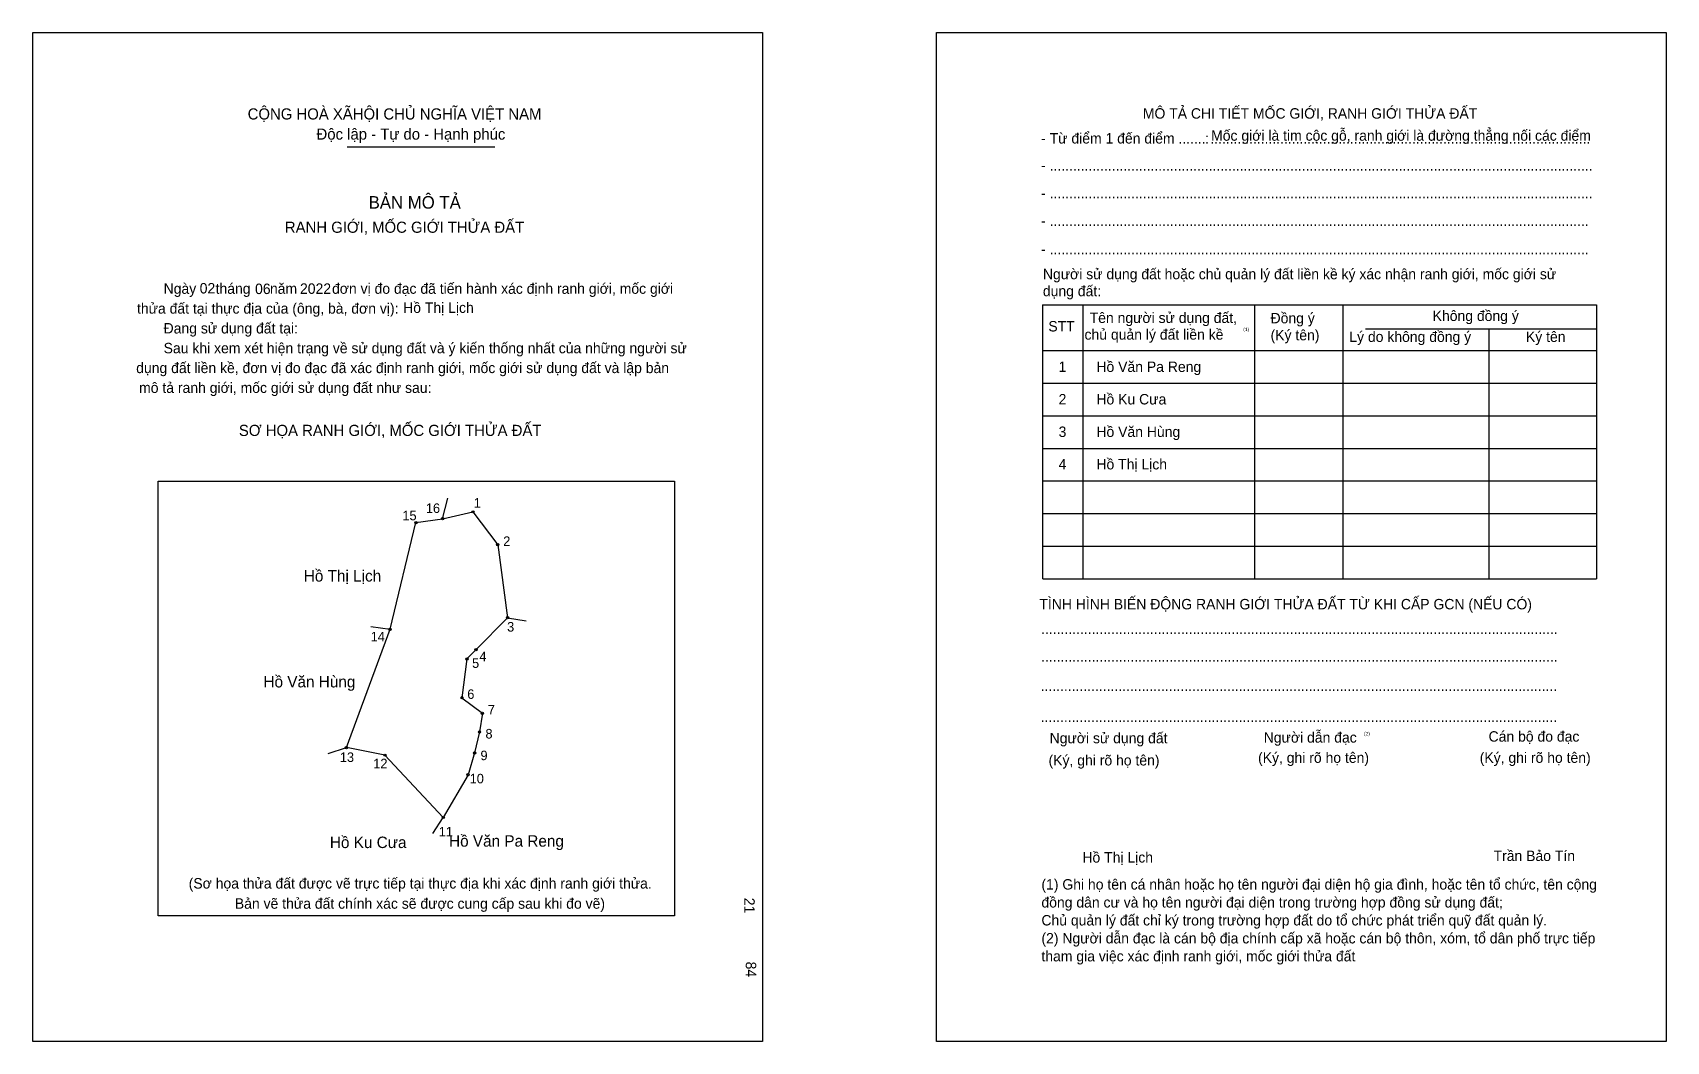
# Model space of a CAD drawing. Extents: x 546639 to 547262, y 1825928 to 1826313.
import ezdxf

# ---------------------------------------------------------------- set-up
doc = ezdxf.new("R2010")
doc.units = 0
for name, color, linetype in [('bmtKhungInTrang1', 7, 'Continuous'), ('bmtKhungInTrang2', 7, 'Continuous'), ('bmtNoiDung', 7, 'Continuous'), ('bmtTemplate', 7, 'Continuous'), ('CanhThua', 7, 'Continuous'), ('MocDinhThua', 7, 'Continuous'), ('RauThua', 7, 'Continuous'), ('SoHieuDinhThua', 7, 'Continuous'), ('TenChuLanCan', 7, 'Continuous')]:
    doc.layers.add(name, color=color, linetype=linetype)

msp = doc.modelspace()

# ---------------------------------------------------------------- linework, layer by layer
at = {"layer": 'bmtKhungInTrang1'}
msp.add_lwpolyline([(546639.26, 1826312.74), (546917.49, 1826312.74), (546917.49, 1825927.9), (546639.26, 1825927.9)], close=True, dxfattribs=at)
at = {"layer": 'bmtKhungInTrang2'}
msp.add_lwpolyline([(546983.84, 1826312.74), (547262.08, 1826312.74), (547262.08, 1825927.9), (546983.84, 1825927.9)], close=True, dxfattribs=at)
at = {"layer": 'bmtTemplate'}
for p, q in [((546759.16, 1826269.12), (546815.42, 1826269.12)), ((547039.66, 1826208.94), (547039.66, 1826104.32)), ((547105.11, 1826208.94), (547105.11, 1826104.32)), ((547138.78, 1826209.06), (547138.78, 1826104.32)), ((547235.44, 1826208.94), (547235.44, 1826104.32)), ((547147.33, 1826199.72), (547235.44, 1826199.72)), ((547024.4, 1826191.5), (547235.44, 1826191.5)), ((547024.4, 1826179.05), (547235.44, 1826179.05)), ((547024.4, 1826166.59), (547235.44, 1826166.59)), ((547024.4, 1826154.14), (547235.44, 1826154.14)), ((547024.4, 1826141.69), (547235.44, 1826141.69)), ((547024.4, 1826129.23), (547235.44, 1826129.23)), ((547024.4, 1826116.78), (547235.44, 1826116.78)), ((547024.4, 1826104.32), (547235.44, 1826104.32))]:
    msp.add_line(p, q, dxfattribs=at)
for points in [[(547024.27, 1826208.94), (547235.44, 1826208.94)], [(547024.27, 1826208.94), (547024.27, 1826104.32)], [(547194.36, 1826199.6), (547194.36, 1826104.32)]]:
    msp.add_lwpolyline(points, dxfattribs=at)
msp.add_lwpolyline([(546687.13, 1825975.83), (546687.13, 1826141.67), (546884, 1826141.67), (546884, 1825975.83)], close=True, dxfattribs=at)
at = {"layer": 'CanhThua'}
for p, q in [((546785.38, 1826125.82), (546795.53, 1826127.27)), ((546795.53, 1826127.27), (546807.1, 1826129.92)), ((546807.1, 1826129.92), (546816.57, 1826117.35)), ((546775.5, 1826085.11), (546785.38, 1826125.82)), ((546816.57, 1826117.35), (546820.31, 1826089.52)), ((546820.31, 1826089.52), (546808.26, 1826077.29)), ((546758.87, 1826039.95), (546775.5, 1826085.11)), ((546808.26, 1826077.29), (546804.82, 1826073.8)), ((546804.82, 1826073.8), (546802.9, 1826058.97)), ((546802.9, 1826058.97), (546810.72, 1826053.07)), ((546810.72, 1826053.07), (546809.61, 1826045.95)), ((546809.61, 1826045.95), (546807.76, 1826037.93)), ((546773.56, 1826037.08), (546758.87, 1826039.95)), ((546795.81, 1826013.31), (546773.56, 1826037.08)), ((546807.76, 1826037.93), (546805.23, 1826029.61)), ((546805.23, 1826029.61), (546795.81, 1826013.31))]:
    msp.add_line(p, q, dxfattribs=at)
at = {"layer": 'MocDinhThua'}
for centre in [(546795.53, 1826127.27), (546807.1, 1826129.92), (546785.38, 1826125.82), (546816.57, 1826117.35), (546820.31, 1826089.52), (546775.5, 1826085.11), (546808.26, 1826077.29), (546804.82, 1826073.8), (546802.9, 1826058.97), (546810.72, 1826053.07), (546809.61, 1826045.95), (546758.87, 1826039.95), (546773.56, 1826037.08), (546807.76, 1826037.93), (546805.23, 1826029.61), (546795.81, 1826013.31)]:
    msp.add_circle(centre, 0.436, dxfattribs=at)
at = {"layer": 'RauThua'}
for p, q in [((546795.53, 1826127.27), (546797.5, 1826135.18)), ((546820.31, 1826089.52), (546827.46, 1826088.34)), ((546768.14, 1826086.17), (546775.5, 1826085.11)), ((546751.97, 1826037.76), (546758.87, 1826039.95)), ((546791.86, 1826007.23), (546795.81, 1826013.31)), ((546791.86, 1826007.23), (546795.81, 1826013.31))]:
    msp.add_line(p, q, dxfattribs=at)

# ---------------------------------------------------------------- texts
at = {"layer": 'bmtNoiDung'}
for s, height, p in [('02', 3.981, (546702.93, 1826213.23)), ('06', 3.981, (546724.04, 1826213.01)), ('2022', 3.981, (546741.17, 1826213.09)), ('Hồ Thị Lịch', 3.981, (546780.5, 1826205.82)), ('1', 3.98, (547030.39, 1826183.29)), ('Hồ Văn Pa Reng ', 3.981, (547044.8, 1826183.29)), ('2', 3.98, (547030.39, 1826170.89)), ('Hồ Ku Cưa ', 3.981, (547044.8, 1826170.89)), ('3', 3.98, (547030.39, 1826158.49)), ('Hồ Văn Hùng ', 3.981, (547044.8, 1826158.49)), ('4', 3.98, (547030.39, 1826146.1)), ('Hồ Thị Lịch ', 3.981, (547044.8, 1826146.1)), ('Hồ Thị Lịch', 3.981, (547039.46, 1825996.11))]:
    msp.add_text(s, height=height, dxfattribs=at).set_placement(p)
for s, p in [('21', (546910.56, 1825982.68)), ('84', (546911.13, 1825958.32))]:
    msp.add_text(s, height=3.981, rotation=270, dxfattribs=at).set_placement(p)
at = {"layer": 'bmtTemplate'}
for s, height, p in [('CỘNG HOÀ XÃHỘI CHỦ NGHĨA VIỆT NAM', 4.2464, (546721.22, 1826279.6)), ('MÔ TẢ CHI TIẾT MỐC GIỚI, RANH GIỚI THỬA ĐẤT', 3.9795, (547062.51, 1826279.93)), ('Độc lập - Tự do - Hạnh phúc', 4.2464, (546747.48, 1826271.92)), ('Mốc giới là tim cộc gỗ, ranh giới là đường thẳng nối các điểm', 3.9795, (547088.54, 1826271.5)), ('- Từ điểm 1 đến điểm .......', 3.9795, (547023.72, 1826270.44)), (':', 3.98, (547086.25, 1826270.44)), ('..................................................................................................', 3.9795, (547088.21, 1826270.44)), ('- ............................................................................................................................................', 3.97952, (547023.72, 1826260.13)), ('BẢN MÔ TẢ', 4.777, (546767.35, 1826245.6)), ('- ............................................................................................................................................', 3.97952, (547023.72, 1826249.54)), ('RANH GIỚI, MỐC GIỚI THỬA ĐẤT', 4.2464, (546735.41, 1826236.38)), ('- ...........................................................................................................................................', 3.97952, (547023.72, 1826238.96)), ('- ...........................................................................................................................................', 3.97952, (547023.72, 1826228.12)), ('Người sử dụng đất hoặc chủ quản lý đất liền kề ký xác nhận ranh giới, mốc giới sử', 3.9795, (547024.4, 1826218.66)), ('Ngày     tháng     năm         đơn vị đo đạc đã tiến hành xác định ranh giới, mốc giới ', 3.981, (546689.18, 1826213.1)), ('dụng đất:', 3.98, (547024.4, 1826212.18)), ('thửa đất tại thực địa của (ông, bà, đơn vị):', 3.981, (546679.03, 1826205.53)), ('Đang sử dụng đất tại:', 3.981, (546689.18, 1826197.97)), ('STT', 3.98, (547026.48, 1826198.73)), ('Tên người sử dụng đất,', 3.9795, (547042.23, 1826201.97)), ('Đồng ý', 3.98, (547111.2, 1826201.84)), ('Không đồng ý', 3.9795, (547173, 1826202.72)), ('chủ quản lý đất liền kề', 3.9795, (547040.28, 1826195.6)), ('(1)', 1.327, (547100.8, 1826198.87)), ('(Ký tên)', 3.98, (547111.2, 1826195.37)), ('Lý do không đồng ý', 3.9795, (547141.22, 1826194.74)), ('Ký tên', 3.98, (547208.56, 1826194.74)), ('Sau khi xem xét hiện trạng về sử dụng đất và ý kiến thống nhất của những người sử ', 3.981, (546689.18, 1826190.41)), ('dụng đất liền kề, đơn vị đo đạc đã xác định ranh giới, mốc giới sử dụng đất và lập bản', 3.981, (546678.73, 1826182.85)), ('mô tả ranh giới, mốc giới sử dụng đất như sau:', 3.981, (546679.83, 1826175.29)), ('SƠ HỌA RANH GIỚI, MỐC GIỚI THỬA ĐẤT', 4.2464, (546717.87, 1826158.87)), ('TÌNH HÌNH BIẾN ĐỘNG RANH GIỚI THỬA ĐẤT TỪ KHI CẤP GCN (NẾU CÓ)', 3.9795, (547023.06, 1826092.71)), ('.....................................................................................................................................', 3.98549, (547023.72, 1826083.34)), ('.....................................................................................................................................', 3.98549, (547023.72, 1826072.76)), ('.....................................................................................................................................', 3.98549, (547023.52, 1826061.55)), ('.....................................................................................................................................', 3.98549, (547023.52, 1826049.71)), ('Người sử dụng đất', 3.9795, (547026.97, 1826041.62)), ('Người dẫn đạc', 3.9795, (547108.59, 1826041.87)), ('(2)', 1.327, (547146.81, 1826044.61)), ('Cán bộ đo đạc', 3.9795, (547194.32, 1826042.24)), ('(Ký, ghi rõ họ tên)', 3.9795, (547026.56, 1826033.15)), ('(Ký, ghi rõ họ tên)', 3.9795, (547106.43, 1826034.15)), ('(Ký, ghi rõ họ tên)', 3.9795, (547190.94, 1826034.15)), ('Trần Bảo Tín', 3.9795, (547196.22, 1825996.7)), ('(Sơ họa thửa đất được vẽ trực tiếp tại thực địa khi xác định ranh giới thửa.', 3.981, (546698.74, 1825986.2)), ('(1) Ghi họ tên cá nhân hoặc họ tên người đại diện hộ gia đình, hoặc tên tổ chức, tên cộng', 3.9795, (547023.84, 1825985.81)), ('đồng dân cư và họ tên người đại diện trong trường hợp đồng sử dụng đất;', 3.9795, (547023.84, 1825978.96)), ('Bản vẽ thửa đất chính xác sẽ được cung cấp sau khi đo vẽ)', 3.981, (546716.34, 1825978.5)), ('Chủ quản lý đất chỉ ký trong trường hợp đất do tổ chức phát triển quỹ đất quản lý.', 3.9795, (547023.84, 1825972.11)), ('(2) Người dẫn đạc là cán bộ địa chính cấp xã hoặc cán bộ thôn, xóm, tổ dân phố trực tiếp', 3.9795, (547023.84, 1825965.26)), ('tham gia việc xác định ranh giới, mốc giới thửa đất', 3.9795, (547023.84, 1825958.41))]:
    msp.add_text(s, height=height, dxfattribs=at).set_placement(p)
at = {"layer": 'SoHieuDinhThua'}
for s, height, p in [('16', 3.637, (546789.16, 1826129.5)), ('1', 3.64, (546807.4, 1826131.52)), ('15', 3.637, (546780.21, 1826126.7)), ('2', 3.64, (546818.65, 1826116.91)), ('14', 3.637, (546768.12, 1826080.5)), ('3', 3.64, (546820.14, 1826084.24)), ('5', 3.64, (546806.78, 1826070.39)), ('4', 3.64, (546809.56, 1826072.92)), ('6', 3.64, (546804.95, 1826058.56)), ('7', 3.64, (546812.79, 1826052.62)), ('8', 3.64, (546811.88, 1826043.45)), ('13', 3.637, (546756.37, 1826034.5)), ('12', 3.637, (546769.11, 1826032.08)), ('9', 3.64, (546809.98, 1826035.17)), ('10', 3.637, (546805.86, 1826026.34)), ('11', 3.637, (546794.07, 1826006.07))]:
    msp.add_text(s, height=height, dxfattribs=at).set_placement(p)
at = {"layer": 'TenChuLanCan'}
for s, height, p in [('Hồ Thị Lịch', 4.3639, (546742.62, 1826103.32)), ('Hồ Văn Hùng', 4.3639, (546727.25, 1826062.94)), ('Hồ Ku Cưa', 4.364, (546752.57, 1826001.65)), ('Hồ Văn Pa Reng', 4.3639, (546798, 1826002.18))]:
    msp.add_text(s, height=height, dxfattribs=at).set_placement(p)

doc.saveas('drawing.dxf')
